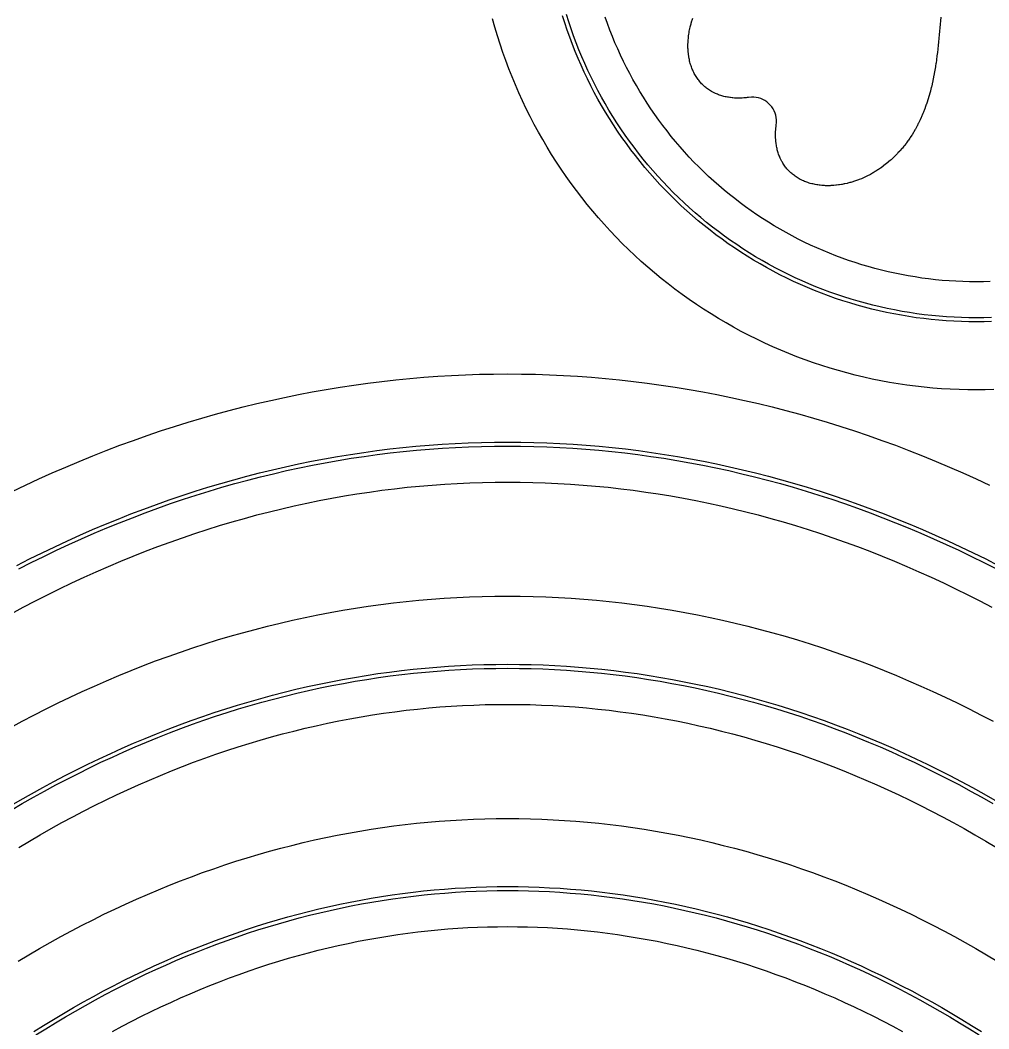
# Model space of a CAD drawing. Header units: metres. Extents: x 10 to 1210, y 10 to 2778.
# Drawn here: x 288.4 to 530.1, y 2258.5 to 2510.3 of the extents above; entities that cross this region are included whole.
import ezdxf

# ---------------------------------------------------------------- set-up
doc = ezdxf.new("R2010")
doc.units = ezdxf.units.M
for name, color, linetype in [('ACIKLIK', 5, 'Continuous'), ('CAM_SABLON', 4, 'Continuous'), ('DIS_KENAR_V91_Z3', 1, 'Continuous'), ('LAMBA_T4_Z4', 3, 'Continuous')]:
    doc.layers.add(name, color=color, linetype=linetype)

msp = doc.modelspace()

# ---------------------------------------------------------------- linework, layer by layer
at = {"layer": 'ACIKLIK'}
for points in [[(530.42, 2445.06), (528.71, 2445.02), (527, 2445), (525.29, 2445.02), (523.58, 2445.06), (521.87, 2445.14), (520.16, 2445.24), (518.46, 2445.37), (516.76, 2445.54), (515.06, 2445.73), (513.36, 2445.95), (511.67, 2446.21), (509.98, 2446.49), (508.3, 2446.8), (506.62, 2447.14), (504.96, 2447.51), (503.29, 2447.91), (501.64, 2448.34), (499.99, 2448.8), (498.35, 2449.28), (496.72, 2449.8), (495.09, 2450.34), (493.48, 2450.91), (491.88, 2451.51), (490.29, 2452.14), (488.71, 2452.79), (487.14, 2453.47), (485.58, 2454.18), (484.04, 2454.92), (482.51, 2455.68), (480.99, 2456.47), (479.49, 2457.29), (478, 2458.13), (476.53, 2459), (475.07, 2459.89), (473.63, 2460.81), (472.2, 2461.76), (470.79, 2462.72), (469.4, 2463.72), (468.02, 2464.73), (466.67, 2465.78), (465.33, 2466.84), (464.01, 2467.93), (462.71, 2469.04), (461.43, 2470.17), (460.16, 2471.33), (458.92, 2472.51), (457.7, 2473.7), (456.51, 2474.92), (455.33, 2476.16), (454.17, 2477.43), (453.04, 2478.71), (451.93, 2480.01), (450.84, 2481.33), (449.78, 2482.67), (448.73, 2484.02), (447.72, 2485.4), (446.72, 2486.79), (445.76, 2488.2), (444.81, 2489.63), (443.89, 2491.07), (443, 2492.53), (442.13, 2494), (441.29, 2495.49), (440.47, 2496.99), (439.68, 2498.51), (438.92, 2500.04), (438.18, 2501.58), (437.47, 2503.14), (436.79, 2504.71), (436.14, 2506.29), (435.51, 2507.88), (434.91, 2509.48), (434.34, 2511.09)], [(286.13, 2362.12), (289.14, 2363.74), (292.16, 2365.32), (295.19, 2366.86), (298.22, 2368.36), (301.26, 2369.82), (304.31, 2371.24), (307.36, 2372.62), (310.41, 2373.95), (313.47, 2375.25), (316.54, 2376.5), (319.61, 2377.72), (322.69, 2378.89), (325.77, 2380.02), (328.85, 2381.11), (331.94, 2382.16), (335.04, 2383.16), (338.13, 2384.13), (341.23, 2385.06), (344.34, 2385.94), (347.44, 2386.78), (350.55, 2387.58), (353.67, 2388.34), (356.78, 2389.06), (359.9, 2389.74), (363.02, 2390.38), (366.14, 2390.97), (369.27, 2391.53), (372.39, 2392.04), (375.52, 2392.51), (378.65, 2392.95), (381.78, 2393.34), (384.91, 2393.69), (388.05, 2393.99), (391.18, 2394.26), (394.32, 2394.49), (397.45, 2394.67), (400.59, 2394.81), (403.73, 2394.92), (406.86, 2394.98), (410, 2395), (413.14, 2394.98), (416.27, 2394.92), (419.41, 2394.81), (422.55, 2394.67), (425.68, 2394.49), (428.82, 2394.26), (431.95, 2393.99), (435.09, 2393.69), (438.22, 2393.34), (441.35, 2392.95), (444.48, 2392.51), (447.61, 2392.04), (450.73, 2391.53), (453.86, 2390.97), (456.98, 2390.38), (460.1, 2389.74), (463.22, 2389.06), (466.33, 2388.34), (469.45, 2387.58), (472.56, 2386.78), (475.66, 2385.94), (478.77, 2385.06), (481.87, 2384.13), (484.96, 2383.16), (488.06, 2382.16), (491.15, 2381.11), (494.23, 2380.02), (497.31, 2378.89), (500.39, 2377.72), (503.46, 2376.5), (506.53, 2375.25), (509.59, 2373.95), (512.64, 2372.62), (515.69, 2371.24), (518.74, 2369.82), (521.78, 2368.36), (524.81, 2366.86), (527.84, 2365.32), (530.86, 2363.74)], [(288.01, 2303.76), (290.7, 2305.37), (293.39, 2306.94), (296.08, 2308.47), (298.78, 2309.96), (301.49, 2311.42), (304.21, 2312.84), (306.93, 2314.23), (309.66, 2315.58), (312.39, 2316.89), (315.12, 2318.16), (317.87, 2319.4), (320.61, 2320.6), (323.36, 2321.77), (326.12, 2322.89), (328.88, 2323.98), (331.64, 2325.04), (334.41, 2326.05), (337.18, 2327.03), (339.95, 2327.97), (342.73, 2328.88), (345.51, 2329.74), (348.29, 2330.57), (351.08, 2331.37), (353.87, 2332.12), (356.66, 2332.84), (359.46, 2333.53), (362.25, 2334.17), (365.05, 2334.78), (367.85, 2335.35), (370.65, 2335.89), (373.46, 2336.38), (376.26, 2336.85), (379.07, 2337.27), (381.88, 2337.66), (384.68, 2338.01), (387.49, 2338.32), (390.31, 2338.6), (393.12, 2338.84), (395.93, 2339.04), (398.74, 2339.2), (401.56, 2339.33), (404.37, 2339.43), (407.19, 2339.48), (410, 2339.5), (412.81, 2339.48), (415.63, 2339.43), (418.44, 2339.33), (421.26, 2339.2), (424.07, 2339.04), (426.88, 2338.84), (429.69, 2338.6), (432.51, 2338.32), (435.32, 2338.01), (438.12, 2337.66), (440.93, 2337.27), (443.74, 2336.85), (446.54, 2336.38), (449.35, 2335.89), (452.15, 2335.35), (454.95, 2334.78), (457.75, 2334.17), (460.54, 2333.53), (463.34, 2332.84), (466.13, 2332.12), (468.92, 2331.37), (471.71, 2330.57), (474.49, 2329.74), (477.27, 2328.88), (480.05, 2327.97), (482.82, 2327.03), (485.59, 2326.05), (488.36, 2325.04), (491.12, 2323.98), (493.88, 2322.89), (496.64, 2321.77), (499.39, 2320.6), (502.13, 2319.4), (504.88, 2318.16), (507.61, 2316.89), (510.34, 2315.58), (513.07, 2314.23), (515.79, 2312.84), (518.51, 2311.42), (521.22, 2309.96), (523.92, 2308.47), (526.61, 2306.94), (529.3, 2305.37), (531.99, 2303.76)], [(311.44, 2257.81), (313.84, 2259.11), (316.26, 2260.37), (318.67, 2261.6), (321.09, 2262.79), (323.51, 2263.96), (325.94, 2265.09), (328.37, 2266.19), (330.81, 2267.25), (333.25, 2268.29), (335.69, 2269.28), (338.14, 2270.25), (340.59, 2271.18), (343.04, 2272.08), (345.5, 2272.95), (347.96, 2273.79), (350.42, 2274.59), (352.89, 2275.36), (355.35, 2276.09), (357.82, 2276.8), (360.29, 2277.47), (362.77, 2278.1), (365.24, 2278.71), (367.72, 2279.28), (370.2, 2279.82), (372.68, 2280.33), (375.16, 2280.8), (377.64, 2281.24), (380.13, 2281.65), (382.61, 2282.02), (385.1, 2282.37), (387.59, 2282.68), (390.08, 2282.95), (392.56, 2283.2), (395.05, 2283.41), (397.54, 2283.59), (400.04, 2283.74), (402.53, 2283.85), (405.02, 2283.93), (407.51, 2283.98), (410, 2284), (412.49, 2283.98), (414.98, 2283.93), (417.47, 2283.85), (419.96, 2283.74), (422.46, 2283.59), (424.95, 2283.41), (427.44, 2283.2), (429.92, 2282.95), (432.41, 2282.68), (434.9, 2282.37), (437.39, 2282.02), (439.87, 2281.65), (442.36, 2281.24), (444.84, 2280.8), (447.32, 2280.33), (449.8, 2279.82), (452.28, 2279.28), (454.76, 2278.71), (457.23, 2278.1), (459.71, 2277.47), (462.18, 2276.8), (464.65, 2276.09), (467.11, 2275.36), (469.58, 2274.59), (472.04, 2273.79), (474.5, 2272.95), (476.96, 2272.08), (479.41, 2271.18), (481.86, 2270.25), (484.31, 2269.28), (486.75, 2268.29), (489.19, 2267.25), (491.63, 2266.19), (494.06, 2265.09), (496.49, 2263.96), (498.91, 2262.79), (501.33, 2261.6), (503.74, 2260.37), (506.16, 2259.11), (508.56, 2257.81)]]:
    msp.add_lwpolyline(points, dxfattribs=at)
at = {"layer": 'CAM_SABLON'}
for points in [[(530.73, 2436.07), (528.87, 2436.02), (527, 2436), (525.13, 2436.02), (523.27, 2436.07), (521.4, 2436.15), (519.54, 2436.26), (517.67, 2436.41), (515.82, 2436.59), (513.96, 2436.8), (512.11, 2437.04), (510.26, 2437.32), (508.42, 2437.63), (506.58, 2437.97), (504.75, 2438.34), (502.93, 2438.74), (501.11, 2439.18), (499.31, 2439.65), (497.51, 2440.15), (495.72, 2440.68), (493.94, 2441.24), (492.16, 2441.83), (490.4, 2442.45), (488.65, 2443.11), (486.92, 2443.79), (485.19, 2444.51), (483.48, 2445.25), (481.78, 2446.03), (480.09, 2446.83), (478.42, 2447.66), (476.77, 2448.53), (475.13, 2449.42), (473.5, 2450.34), (471.89, 2451.28), (470.3, 2452.26), (468.72, 2453.26), (467.17, 2454.29), (465.63, 2455.35), (464.11, 2456.44), (462.61, 2457.55), (461.12, 2458.68), (459.66, 2459.85), (458.22, 2461.03), (456.8, 2462.25), (455.4, 2463.48), (454.03, 2464.75), (452.67, 2466.03), (451.34, 2467.34), (450.03, 2468.67), (448.75, 2470.03), (447.48, 2471.4), (446.25, 2472.8), (445.03, 2474.22), (443.85, 2475.66), (442.68, 2477.12), (441.55, 2478.61), (440.44, 2480.11), (439.35, 2481.63), (438.29, 2483.17), (437.26, 2484.72), (436.26, 2486.3), (435.28, 2487.89), (434.34, 2489.5), (433.42, 2491.13), (432.53, 2492.77), (431.66, 2494.42), (430.83, 2496.09), (430.03, 2497.78), (429.25, 2499.48), (428.51, 2501.19), (427.79, 2502.92), (427.11, 2504.65), (426.45, 2506.4), (425.83, 2508.16), (425.24, 2509.94), (424.68, 2511.72)], [(288.03, 2373.32), (291.15, 2374.91), (294.28, 2376.45), (297.41, 2377.96), (300.55, 2379.42), (303.7, 2380.84), (306.86, 2382.22), (310.02, 2383.56), (313.19, 2384.85), (316.36, 2386.11), (319.54, 2387.32), (322.72, 2388.49), (325.91, 2389.61), (329.1, 2390.7), (332.3, 2391.74), (335.51, 2392.74), (338.71, 2393.7), (341.93, 2394.61), (345.14, 2395.48), (348.36, 2396.31), (351.59, 2397.1), (354.81, 2397.85), (358.04, 2398.55), (361.28, 2399.21), (364.51, 2399.83), (367.75, 2400.4), (370.99, 2400.93), (374.23, 2401.42), (377.48, 2401.87), (380.73, 2402.27), (383.98, 2402.64), (387.23, 2402.96), (390.48, 2403.23), (393.73, 2403.47), (396.98, 2403.66), (400.24, 2403.81), (403.49, 2403.91), (406.74, 2403.98), (410, 2404), (413.26, 2403.98), (416.51, 2403.91), (419.76, 2403.81), (423.02, 2403.66), (426.27, 2403.47), (429.52, 2403.23), (432.77, 2402.96), (436.02, 2402.64), (439.27, 2402.27), (442.52, 2401.87), (445.77, 2401.42), (449.01, 2400.93), (452.25, 2400.4), (455.49, 2399.83), (458.72, 2399.21), (461.96, 2398.55), (465.19, 2397.85), (468.41, 2397.1), (471.64, 2396.31), (474.86, 2395.48), (478.07, 2394.61), (481.29, 2393.7), (484.49, 2392.74), (487.7, 2391.74), (490.9, 2390.7), (494.09, 2389.61), (497.28, 2388.49), (500.46, 2387.32), (503.64, 2386.11), (506.81, 2384.85), (509.98, 2383.56), (513.14, 2382.22), (516.3, 2380.84), (519.45, 2379.42), (522.59, 2377.96), (525.72, 2376.45), (528.85, 2374.91), (531.97, 2373.32)], [(286.12, 2313.11), (288.89, 2314.73), (291.68, 2316.32), (294.47, 2317.86), (297.27, 2319.37), (300.08, 2320.84), (302.89, 2322.27), (305.71, 2323.67), (308.54, 2325.03), (311.37, 2326.35), (314.21, 2327.63), (317.06, 2328.87), (319.91, 2330.08), (322.76, 2331.24), (325.62, 2332.37), (328.49, 2333.47), (331.36, 2334.52), (334.23, 2335.53), (337.11, 2336.51), (340, 2337.45), (342.88, 2338.35), (345.77, 2339.21), (348.67, 2340.04), (351.57, 2340.83), (354.47, 2341.57), (357.37, 2342.28), (360.28, 2342.95), (363.19, 2343.59), (366.11, 2344.18), (369.02, 2344.74), (371.94, 2345.26), (374.86, 2345.74), (377.78, 2346.18), (380.7, 2346.58), (383.63, 2346.94), (386.56, 2347.27), (389.48, 2347.56), (392.41, 2347.81), (395.34, 2348.02), (398.27, 2348.19), (401.2, 2348.33), (404.14, 2348.42), (407.07, 2348.48), (410, 2348.5), (412.93, 2348.48), (415.86, 2348.42), (418.8, 2348.33), (421.73, 2348.19), (424.66, 2348.02), (427.59, 2347.81), (430.52, 2347.56), (433.44, 2347.27), (436.37, 2346.94), (439.3, 2346.58), (442.22, 2346.18), (445.14, 2345.74), (448.06, 2345.26), (450.98, 2344.74), (453.89, 2344.18), (456.81, 2343.59), (459.72, 2342.95), (462.63, 2342.28), (465.53, 2341.57), (468.43, 2340.83), (471.33, 2340.04), (474.23, 2339.21), (477.12, 2338.35), (480, 2337.45), (482.89, 2336.51), (485.77, 2335.53), (488.64, 2334.52), (491.51, 2333.47), (494.38, 2332.37), (497.24, 2331.24), (500.09, 2330.08), (502.94, 2328.87), (505.79, 2327.63), (508.63, 2326.35), (511.46, 2325.03), (514.29, 2323.67), (517.11, 2322.27), (519.92, 2320.84), (522.73, 2319.37), (525.53, 2317.86), (528.32, 2316.32), (531.11, 2314.73)], [(292.29, 2256.94), (294.74, 2258.49), (297.21, 2260), (299.68, 2261.48), (302.15, 2262.92), (304.64, 2264.33), (307.13, 2265.71), (309.62, 2267.05), (312.13, 2268.36), (314.63, 2269.64), (317.15, 2270.89), (319.67, 2272.09), (322.19, 2273.27), (324.72, 2274.41), (327.25, 2275.52), (329.79, 2276.59), (332.34, 2277.64), (334.89, 2278.64), (337.44, 2279.61), (340, 2280.55), (342.56, 2281.46), (345.12, 2282.33), (347.69, 2283.16), (350.26, 2283.97), (352.83, 2284.73), (355.41, 2285.47), (357.99, 2286.17), (360.58, 2286.83), (363.16, 2287.47), (365.75, 2288.06), (368.34, 2288.63), (370.94, 2289.16), (373.53, 2289.65), (376.13, 2290.11), (378.73, 2290.54), (381.33, 2290.93), (383.93, 2291.29), (386.53, 2291.62), (389.14, 2291.91), (391.74, 2292.16), (394.35, 2292.38), (396.96, 2292.57), (399.56, 2292.73), (402.17, 2292.85), (404.78, 2292.93), (407.39, 2292.98), (410, 2293), (412.61, 2292.98), (415.22, 2292.93), (417.83, 2292.85), (420.44, 2292.73), (423.04, 2292.57), (425.65, 2292.38), (428.26, 2292.16), (430.86, 2291.91), (433.47, 2291.62), (436.07, 2291.29), (438.67, 2290.93), (441.27, 2290.54), (443.87, 2290.11), (446.47, 2289.65), (449.06, 2289.16), (451.66, 2288.63), (454.25, 2288.06), (456.84, 2287.47), (459.42, 2286.83), (462.01, 2286.17), (464.59, 2285.47), (467.17, 2284.73), (469.74, 2283.97), (472.31, 2283.16), (474.88, 2282.33), (477.44, 2281.46), (480, 2280.55), (482.56, 2279.61), (485.11, 2278.64), (487.66, 2277.64), (490.21, 2276.59), (492.75, 2275.52), (495.28, 2274.41), (497.81, 2273.27), (500.33, 2272.09), (502.85, 2270.89), (505.37, 2269.64), (507.87, 2268.36), (510.38, 2267.05), (512.87, 2265.71), (515.36, 2264.33), (517.85, 2262.92), (520.32, 2261.48), (522.79, 2260), (525.26, 2258.49), (527.71, 2256.94)]]:
    msp.add_lwpolyline(points, dxfattribs=at)
at = {"layer": 'DIS_KENAR_V91_Z3'}
for points in [[(518.09, 2511.06), (518.02, 2510.19), (517.95, 2509.32), (517.95, 2509.32), (517.87, 2508.45), (517.87, 2508.44), (517.8, 2507.58), (517.79, 2507.56), (517.72, 2506.7), (517.71, 2506.68), (517.63, 2505.82), (517.63, 2505.79), (517.55, 2504.94), (517.54, 2504.9), (517.45, 2504.05), (517.45, 2504.02), (517.36, 2503.17), (517.35, 2503.13), (517.25, 2502.29), (517.25, 2502.24), (517.14, 2501.4), (517.14, 2501.35), (517.02, 2500.52), (517.02, 2500.47), (516.9, 2499.64), (516.89, 2499.58), (516.76, 2498.77), (516.75, 2498.7), (516.62, 2497.89), (516.61, 2497.82), (516.47, 2497.02), (516.45, 2496.95), (516.3, 2496.15), (516.29, 2496.07), (516.13, 2495.29), (516.11, 2495.21), (515.94, 2494.43), (515.92, 2494.34), (515.74, 2493.58), (515.72, 2493.49), (515.53, 2492.73), (515.5, 2492.64), (515.3, 2491.89), (515.27, 2491.79), (515.06, 2491.06), (515.03, 2490.95), (514.8, 2490.23), (514.77, 2490.12), (514.52, 2489.37), (514.48, 2489.25), (514.23, 2488.55), (514.19, 2488.44), (513.93, 2487.75), (513.88, 2487.63), (513.61, 2486.96), (513.56, 2486.84), (513.28, 2486.18), (513.22, 2486.05), (512.93, 2485.41), (512.87, 2485.28), (512.56, 2484.65), (512.49, 2484.52), (512.17, 2483.9), (512.1, 2483.77), (511.77, 2483.16), (511.7, 2483.03), (511.36, 2482.44), (511.28, 2482.31), (510.92, 2481.73), (510.84, 2481.6), (510.47, 2481.03), (510.38, 2480.9), (510, 2480.35), (509.91, 2480.22), (509.52, 2479.69), (509.42, 2479.55), (509.01, 2479.03), (508.91, 2478.9), (508.5, 2478.4), (508.39, 2478.27), (507.96, 2477.78), (507.85, 2477.65), (507.41, 2477.18), (507.3, 2477.06), (506.85, 2476.6), (506.73, 2476.47), (506.27, 2476.03), (506.15, 2475.91), (505.68, 2475.48), (505.55, 2475.37), (505.07, 2474.96), (504.94, 2474.84), (504.46, 2474.45), (504.32, 2474.34), (503.82, 2473.96), (503.68, 2473.86), (503.18, 2473.49), (503.04, 2473.39), (502.53, 2473.05), (502.38, 2472.95), (501.87, 2472.62), (501.71, 2472.53), (501.2, 2472.22), (501.04, 2472.13), (500.52, 2471.84), (500.36, 2471.75), (499.83, 2471.48), (499.66, 2471.4), (499.13, 2471.15), (498.97, 2471.07), (498.44, 2470.83), (498.27, 2470.76), (497.73, 2470.55), (497.56, 2470.48), (497.03, 2470.28), (496.85, 2470.22), (496.32, 2470.04), (496.13, 2469.98), (495.61, 2469.83), (495.42, 2469.77), (494.9, 2469.64), (494.71, 2469.59), (494.19, 2469.47), (493.99, 2469.43), (493.48, 2469.33), (493.28, 2469.29), (492.78, 2469.21), (492.57, 2469.18), (492.08, 2469.12), (491.87, 2469.1), (491.38, 2469.06), (491.17, 2469.04), (490.69, 2469.02), (490.47, 2469.01), (490.01, 2469), (489.79, 2469), (489.34, 2469.01), (489.11, 2469.02), (488.68, 2469.05), (488.44, 2469.07), (488.02, 2469.11), (487.78, 2469.14), (487.38, 2469.19), (487.14, 2469.23), (486.75, 2469.3), (486.51, 2469.35), (486.14, 2469.43), (485.89, 2469.5), (485.54, 2469.59), (485.28, 2469.67), (484.95, 2469.77), (484.69, 2469.86), (484.38, 2469.98), (484.12, 2470.08), (483.83, 2470.21), (483.57, 2470.33), (483.29, 2470.46), (483.03, 2470.59), (482.77, 2470.73), (482.52, 2470.88), (482.27, 2471.03), (482.02, 2471.19), (481.79, 2471.35), (481.55, 2471.52), (481.33, 2471.68), (481.09, 2471.87), (480.89, 2472.04), (480.66, 2472.25), (480.47, 2472.42), (480.25, 2472.64), (480.08, 2472.82), (479.87, 2473.05), (479.7, 2473.24), (479.5, 2473.48), (479.35, 2473.67), (479.16, 2473.92), (479.02, 2474.13), (478.85, 2474.38), (478.71, 2474.6), (478.56, 2474.85), (478.43, 2475.08), (478.29, 2475.34), (478.17, 2475.58), (478.04, 2475.85), (477.93, 2476.1), (477.82, 2476.36), (477.72, 2476.63), (477.63, 2476.89), (477.53, 2477.17), (477.45, 2477.42), (477.37, 2477.72), (477.3, 2477.97), (477.23, 2478.28), (477.17, 2478.52), (477.11, 2478.84), (477.07, 2479.09), (477.02, 2479.42), (476.99, 2479.66), (476.95, 2480), (476.92, 2480.23), (476.9, 2480.59), (476.89, 2480.81), (476.87, 2481.18), (476.87, 2481.39), (476.86, 2481.78), (476.87, 2481.98), (476.88, 2482.37), (476.89, 2482.57), (476.91, 2482.97), (476.93, 2483.15), (476.97, 2483.56), (476.99, 2483.74), (477.03, 2484.06), (477.1, 2484.87), (477.1, 2485.45), (477.04, 2486.03), (476.92, 2486.6), (476.75, 2487.15), (476.52, 2487.69), (476.25, 2488.21), (475.92, 2488.69), (475.55, 2489.14), (475.14, 2489.55), (474.69, 2489.92), (474.21, 2490.25), (473.69, 2490.52), (473.15, 2490.75), (472.6, 2490.92), (472.03, 2491.04), (471.45, 2491.1), (470.86, 2491.1), (470.11, 2491.03), (470.11, 2491.03), (469.74, 2490.99), (469.56, 2490.97), (469.15, 2490.93), (468.97, 2490.91), (468.57, 2490.89), (468.37, 2490.88), (467.98, 2490.87), (467.78, 2490.86), (467.39, 2490.87), (467.18, 2490.87), (466.81, 2490.89), (466.59, 2490.9), (466.23, 2490.92), (466, 2490.95), (465.66, 2490.99), (465.42, 2491.02), (465.09, 2491.07), (464.84, 2491.11), (464.52, 2491.17), (464.28, 2491.23), (463.97, 2491.3), (463.72, 2491.37), (463.42, 2491.45), (463.17, 2491.53), (462.89, 2491.63), (462.63, 2491.72), (462.36, 2491.82), (462.1, 2491.93), (461.85, 2492.04), (461.58, 2492.17), (461.34, 2492.29), (461.08, 2492.43), (460.85, 2492.56), (460.6, 2492.71), (460.38, 2492.85), (460.13, 2493.02), (459.92, 2493.16), (459.67, 2493.35), (459.48, 2493.5), (459.24, 2493.7), (459.05, 2493.87), (458.82, 2494.08), (458.64, 2494.25), (458.42, 2494.47), (458.25, 2494.66), (458.04, 2494.89), (457.87, 2495.09), (457.68, 2495.33), (457.52, 2495.55), (457.35, 2495.79), (457.19, 2496.02), (457.03, 2496.27), (456.88, 2496.52), (456.73, 2496.77), (456.59, 2497.03), (456.46, 2497.29), (456.33, 2497.57), (456.21, 2497.83), (456.08, 2498.12), (455.98, 2498.38), (455.86, 2498.69), (455.77, 2498.95), (455.67, 2499.28), (455.59, 2499.54), (455.5, 2499.89), (455.43, 2500.14), (455.35, 2500.51), (455.3, 2500.75), (455.23, 2501.14), (455.19, 2501.38), (455.14, 2501.78), (455.11, 2502.02), (455.07, 2502.44), (455.05, 2502.68), (455.02, 2503.11), (455.01, 2503.34), (455, 2503.79), (455, 2504.01), (455.01, 2504.47), (455.02, 2504.69), (455.04, 2505.17), (455.06, 2505.38), (455.1, 2505.87), (455.12, 2506.08), (455.18, 2506.57), (455.21, 2506.78), (455.29, 2507.28), (455.33, 2507.48), (455.43, 2507.99), (455.47, 2508.19), (455.59, 2508.71), (455.64, 2508.9), (455.77, 2509.42), (455.83, 2509.61), (455.98, 2510.13), (456.04, 2510.32), (456.22, 2510.85)], [(531.36, 2418.08), (529.18, 2418.02), (527, 2418), (524.82, 2418.02), (522.64, 2418.08), (520.46, 2418.17), (518.28, 2418.3), (516.11, 2418.48), (513.93, 2418.68), (511.77, 2418.93), (509.6, 2419.22), (507.45, 2419.54), (505.29, 2419.9), (503.15, 2420.3), (501.01, 2420.73), (498.88, 2421.2), (496.76, 2421.71), (494.65, 2422.26), (492.55, 2422.84), (490.45, 2423.46), (488.37, 2424.12), (486.3, 2424.81), (484.25, 2425.54), (482.2, 2426.3), (480.17, 2427.1), (478.16, 2427.94), (476.16, 2428.81), (474.17, 2429.71), (472.2, 2430.65), (470.25, 2431.62), (468.32, 2432.63), (466.4, 2433.67), (464.5, 2434.75), (462.62, 2435.85), (460.76, 2436.99), (458.92, 2438.17), (457.1, 2439.37), (455.3, 2440.61), (453.53, 2441.87), (451.77, 2443.17), (450.04, 2444.5), (448.33, 2445.86), (446.65, 2447.24), (444.99, 2448.66), (443.36, 2450.11), (441.75, 2451.58), (440.17, 2453.08), (438.61, 2454.61), (437.08, 2456.17), (435.58, 2457.75), (434.11, 2459.36), (432.66, 2460.99), (431.24, 2462.65), (429.86, 2464.33), (428.5, 2466.04), (427.17, 2467.77), (425.87, 2469.53), (424.61, 2471.3), (423.37, 2473.1), (422.17, 2474.92), (420.99, 2476.76), (419.85, 2478.62), (418.75, 2480.5), (417.67, 2482.4), (416.63, 2484.32), (415.62, 2486.25), (414.65, 2488.2), (413.71, 2490.17), (412.81, 2492.16), (411.94, 2494.16), (411.1, 2496.17), (410.3, 2498.2), (409.54, 2500.25), (408.81, 2502.3), (408.12, 2504.37), (407.46, 2506.45), (406.84, 2508.55), (406.26, 2510.65)], [(286.39, 2392.63), (289.72, 2394.23), (293.05, 2395.78), (296.39, 2397.29), (299.75, 2398.76), (303.1, 2400.18), (306.47, 2401.56), (309.85, 2402.89), (313.23, 2404.18), (316.62, 2405.42), (320.02, 2406.62), (323.42, 2407.78), (326.84, 2408.89), (330.25, 2409.95), (333.68, 2410.98), (337.11, 2411.95), (340.54, 2412.88), (343.98, 2413.77), (347.43, 2414.61), (350.88, 2415.41), (354.33, 2416.16), (357.79, 2416.87), (361.25, 2417.53), (364.72, 2418.14), (368.19, 2418.71), (371.66, 2419.24), (375.14, 2419.72), (378.62, 2420.15), (382.1, 2420.54), (385.58, 2420.88), (389.07, 2421.18), (392.55, 2421.43), (396.04, 2421.63), (399.53, 2421.79), (403.02, 2421.91), (406.51, 2421.98), (410, 2422), (413.49, 2421.98), (416.98, 2421.91), (420.47, 2421.79), (423.96, 2421.63), (427.45, 2421.43), (430.93, 2421.18), (434.42, 2420.88), (437.9, 2420.54), (441.38, 2420.15), (444.86, 2419.72), (448.34, 2419.24), (451.81, 2418.71), (455.28, 2418.14), (458.75, 2417.53), (462.21, 2416.87), (465.67, 2416.16), (469.12, 2415.41), (472.57, 2414.61), (476.02, 2413.77), (479.46, 2412.88), (482.89, 2411.95), (486.32, 2410.98), (489.75, 2409.95), (493.16, 2408.89), (496.58, 2407.78), (499.98, 2406.62), (503.38, 2405.42), (506.77, 2404.18), (510.15, 2402.89), (513.53, 2401.56), (516.9, 2400.18), (520.25, 2398.76), (523.61, 2397.29), (526.95, 2395.78), (530.28, 2394.23)], [(285.85, 2333.66), (288.83, 2335.27), (291.82, 2336.83), (294.82, 2338.36), (297.83, 2339.85), (300.84, 2341.3), (303.87, 2342.71), (306.9, 2344.08), (309.94, 2345.41), (312.99, 2346.7), (316.05, 2347.95), (319.11, 2349.16), (322.18, 2350.33), (325.26, 2351.46), (328.34, 2352.54), (331.43, 2353.59), (334.53, 2354.6), (337.63, 2355.57), (340.74, 2356.5), (343.85, 2357.38), (346.97, 2358.23), (350.09, 2359.03), (353.21, 2359.8), (356.35, 2360.52), (359.48, 2361.2), (362.62, 2361.84), (365.76, 2362.44), (368.91, 2363), (372.06, 2363.52), (375.21, 2363.99), (378.36, 2364.43), (381.52, 2364.82), (384.68, 2365.17), (387.84, 2365.48), (391, 2365.75), (394.17, 2365.98), (397.33, 2366.17), (400.5, 2366.31), (403.66, 2366.42), (406.83, 2366.48), (410, 2366.5), (413.17, 2366.48), (416.34, 2366.42), (419.5, 2366.31), (422.67, 2366.17), (425.83, 2365.98), (429, 2365.75), (432.16, 2365.48), (435.32, 2365.17), (438.48, 2364.82), (441.64, 2364.43), (444.79, 2363.99), (447.94, 2363.52), (451.09, 2363), (454.24, 2362.44), (457.38, 2361.84), (460.52, 2361.2), (463.65, 2360.52), (466.79, 2359.8), (469.91, 2359.03), (473.03, 2358.23), (476.15, 2357.38), (479.26, 2356.5), (482.37, 2355.57), (485.47, 2354.6), (488.57, 2353.59), (491.66, 2352.54), (494.74, 2351.46), (497.82, 2350.33), (500.89, 2349.16), (503.95, 2347.95), (507.01, 2346.7), (510.06, 2345.41), (513.1, 2344.08), (516.13, 2342.71), (519.16, 2341.3), (522.17, 2339.85), (525.18, 2338.36), (528.18, 2336.83), (531.17, 2335.27)], [(287.88, 2275.39), (290.52, 2276.97), (293.17, 2278.52), (295.83, 2280.03), (298.5, 2281.51), (301.18, 2282.95), (303.86, 2284.36), (306.56, 2285.73), (309.26, 2287.07), (311.97, 2288.37), (314.69, 2289.63), (317.41, 2290.86), (320.14, 2292.06), (322.88, 2293.21), (325.63, 2294.34), (328.38, 2295.42), (331.13, 2296.47), (333.9, 2297.49), (336.67, 2298.47), (339.44, 2299.41), (342.22, 2300.31), (345.01, 2301.18), (347.8, 2302.02), (350.59, 2302.81), (353.39, 2303.57), (356.19, 2304.29), (359, 2304.98), (361.81, 2305.63), (364.63, 2306.24), (367.45, 2306.82), (370.27, 2307.35), (373.1, 2307.86), (375.92, 2308.32), (378.75, 2308.75), (381.59, 2309.14), (384.42, 2309.49), (387.26, 2309.81), (390.1, 2310.09), (392.94, 2310.33), (395.78, 2310.53), (398.62, 2310.7), (401.47, 2310.83), (404.31, 2310.92), (407.16, 2310.98), (410, 2311), (412.84, 2310.98), (415.69, 2310.92), (418.53, 2310.83), (421.38, 2310.7), (424.22, 2310.53), (427.06, 2310.33), (429.9, 2310.09), (432.74, 2309.81), (435.58, 2309.49), (438.41, 2309.14), (441.25, 2308.75), (444.08, 2308.32), (446.9, 2307.86), (449.73, 2307.35), (452.55, 2306.82), (455.37, 2306.24), (458.19, 2305.63), (461, 2304.98), (463.81, 2304.29), (466.61, 2303.57), (469.41, 2302.81), (472.2, 2302.02), (474.99, 2301.18), (477.78, 2300.31), (480.56, 2299.41), (483.33, 2298.47), (486.1, 2297.49), (488.87, 2296.47), (491.62, 2295.42), (494.37, 2294.34), (497.12, 2293.21), (499.86, 2292.06), (502.59, 2290.86), (505.31, 2289.63), (508.03, 2288.37), (510.74, 2287.07), (513.44, 2285.73), (516.14, 2284.36), (518.82, 2282.95), (521.5, 2281.51), (524.17, 2280.03), (526.83, 2278.52), (529.48, 2276.97), (532.12, 2275.39)]]:
    msp.add_lwpolyline(points, dxfattribs=at)
at = {"layer": 'LAMBA_T4_Z4'}
for points in [[(530.77, 2435.07), (528.88, 2435.02), (527, 2435), (525.12, 2435.02), (523.23, 2435.07), (521.35, 2435.15), (519.47, 2435.26), (517.59, 2435.41), (515.71, 2435.59), (513.84, 2435.81), (511.97, 2436.05), (510.11, 2436.33), (508.25, 2436.64), (506.39, 2436.98), (504.55, 2437.36), (502.71, 2437.77), (500.87, 2438.21), (499.05, 2438.68), (497.23, 2439.18), (495.42, 2439.72), (493.63, 2440.29), (491.84, 2440.88), (490.06, 2441.51), (488.3, 2442.17), (486.54, 2442.86), (484.8, 2443.59), (483.07, 2444.34), (481.36, 2445.12), (479.66, 2445.93), (477.97, 2446.77), (476.3, 2447.64), (474.64, 2448.54), (473, 2449.47), (471.38, 2450.43), (469.77, 2451.41), (468.18, 2452.42), (466.61, 2453.46), (465.05, 2454.53), (463.52, 2455.63), (462, 2456.75), (460.51, 2457.9), (459.03, 2459.07), (457.58, 2460.27), (456.15, 2461.49), (454.73, 2462.74), (453.34, 2464.01), (451.98, 2465.31), (450.63, 2466.63), (449.31, 2467.98), (448.01, 2469.34), (446.74, 2470.73), (445.49, 2472.15), (444.27, 2473.58), (443.07, 2475.03), (441.9, 2476.51), (440.75, 2478), (439.63, 2479.52), (438.53, 2481.05), (437.46, 2482.61), (436.42, 2484.18), (435.41, 2485.77), (434.43, 2487.38), (433.47, 2489), (432.54, 2490.64), (431.64, 2492.3), (430.77, 2493.97), (429.93, 2495.66), (429.12, 2497.36), (428.34, 2499.07), (427.59, 2500.8), (426.86, 2502.54), (426.17, 2504.3), (425.51, 2506.06), (424.88, 2507.84), (424.29, 2509.63), (423.72, 2511.42)], [(287.57, 2374.21), (290.7, 2375.8), (293.84, 2377.35), (296.99, 2378.86), (300.14, 2380.33), (303.3, 2381.76), (306.46, 2383.14), (309.63, 2384.48), (312.81, 2385.78), (316, 2387.04), (319.19, 2388.25), (322.38, 2389.43), (325.58, 2390.56), (328.79, 2391.65), (332, 2392.69), (335.21, 2393.69), (338.43, 2394.66), (341.66, 2395.57), (344.89, 2396.45), (348.12, 2397.28), (351.36, 2398.07), (354.59, 2398.82), (357.84, 2399.53), (361.08, 2400.19), (364.33, 2400.81), (367.58, 2401.39), (370.84, 2401.92), (374.09, 2402.41), (377.35, 2402.86), (380.61, 2403.27), (383.87, 2403.63), (387.13, 2403.95), (390.4, 2404.23), (393.66, 2404.46), (396.93, 2404.66), (400.2, 2404.81), (403.46, 2404.91), (406.73, 2404.98), (410, 2405), (413.27, 2404.98), (416.54, 2404.91), (419.8, 2404.81), (423.07, 2404.66), (426.34, 2404.46), (429.6, 2404.23), (432.87, 2403.95), (436.13, 2403.63), (439.39, 2403.27), (442.65, 2402.86), (445.91, 2402.41), (449.16, 2401.92), (452.42, 2401.39), (455.67, 2400.81), (458.92, 2400.19), (462.16, 2399.53), (465.41, 2398.82), (468.64, 2398.07), (471.88, 2397.28), (475.11, 2396.45), (478.34, 2395.57), (481.57, 2394.66), (484.79, 2393.69), (488, 2392.69), (491.21, 2391.65), (494.42, 2390.56), (497.62, 2389.43), (500.81, 2388.25), (504, 2387.04), (507.19, 2385.78), (510.37, 2384.48), (513.54, 2383.14), (516.7, 2381.76), (519.86, 2380.33), (523.01, 2378.86), (526.16, 2377.35), (529.3, 2375.8), (532.43, 2374.21)], [(285.61, 2313.98), (288.4, 2315.6), (291.19, 2317.19), (293.99, 2318.74), (296.8, 2320.25), (299.62, 2321.73), (302.44, 2323.17), (305.27, 2324.57), (308.11, 2325.93), (310.96, 2327.25), (313.81, 2328.54), (316.66, 2329.79), (319.52, 2331), (322.39, 2332.17), (325.26, 2333.31), (328.14, 2334.4), (331.02, 2335.46), (333.91, 2336.48), (336.8, 2337.46), (339.69, 2338.4), (342.59, 2339.31), (345.49, 2340.17), (348.4, 2341), (351.31, 2341.79), (354.23, 2342.54), (357.14, 2343.26), (360.06, 2343.93), (362.99, 2344.57), (365.91, 2345.16), (368.84, 2345.72), (371.77, 2346.24), (374.7, 2346.72), (377.64, 2347.17), (380.57, 2347.57), (383.51, 2347.94), (386.45, 2348.27), (389.39, 2348.55), (392.33, 2348.81), (395.28, 2349.02), (398.22, 2349.19), (401.16, 2349.33), (404.11, 2349.42), (407.05, 2349.48), (410, 2349.5), (412.95, 2349.48), (415.89, 2349.42), (418.84, 2349.33), (421.78, 2349.19), (424.72, 2349.02), (427.67, 2348.81), (430.61, 2348.55), (433.55, 2348.27), (436.49, 2347.94), (439.43, 2347.57), (442.36, 2347.17), (445.3, 2346.72), (448.23, 2346.24), (451.16, 2345.72), (454.09, 2345.16), (457.01, 2344.57), (459.94, 2343.93), (462.86, 2343.26), (465.77, 2342.54), (468.69, 2341.79), (471.6, 2341), (474.51, 2340.17), (477.41, 2339.31), (480.31, 2338.4), (483.2, 2337.46), (486.09, 2336.48), (488.98, 2335.46), (491.86, 2334.4), (494.74, 2333.31), (497.61, 2332.17), (500.48, 2331), (503.34, 2329.79), (506.19, 2328.54), (509.04, 2327.25), (511.89, 2325.93), (514.73, 2324.57), (517.56, 2323.17), (520.38, 2321.73), (523.2, 2320.25), (526.01, 2318.74), (528.81, 2317.19), (531.6, 2315.6)], [(291.75, 2257.79), (294.22, 2259.34), (296.69, 2260.85), (299.17, 2262.34), (301.66, 2263.79), (304.15, 2265.2), (306.65, 2266.59), (309.15, 2267.94), (311.67, 2269.25), (314.18, 2270.54), (316.71, 2271.78), (319.24, 2273), (321.77, 2274.18), (324.31, 2275.33), (326.86, 2276.44), (329.41, 2277.52), (331.96, 2278.56), (334.52, 2279.57), (337.09, 2280.55), (339.66, 2281.49), (342.23, 2282.4), (344.81, 2283.28), (347.38, 2284.12), (349.97, 2284.92), (352.55, 2285.69), (355.14, 2286.43), (357.74, 2287.14), (360.33, 2287.8), (362.93, 2288.44), (365.53, 2289.04), (368.14, 2289.61), (370.74, 2290.14), (373.35, 2290.64), (375.96, 2291.1), (378.57, 2291.53), (381.18, 2291.92), (383.8, 2292.28), (386.42, 2292.61), (389.03, 2292.9), (391.65, 2293.16), (394.27, 2293.38), (396.89, 2293.57), (399.51, 2293.72), (402.13, 2293.84), (404.76, 2293.93), (407.38, 2293.98), (410, 2294), (412.62, 2293.98), (415.24, 2293.93), (417.87, 2293.84), (420.49, 2293.72), (423.11, 2293.57), (425.73, 2293.38), (428.35, 2293.16), (430.97, 2292.9), (433.58, 2292.61), (436.2, 2292.28), (438.82, 2291.92), (441.43, 2291.53), (444.04, 2291.1), (446.65, 2290.64), (449.26, 2290.14), (451.86, 2289.61), (454.47, 2289.04), (457.07, 2288.44), (459.67, 2287.8), (462.26, 2287.14), (464.86, 2286.43), (467.45, 2285.69), (470.03, 2284.92), (472.62, 2284.12), (475.19, 2283.28), (477.77, 2282.4), (480.34, 2281.49), (482.91, 2280.55), (485.48, 2279.57), (488.04, 2278.56), (490.59, 2277.52), (493.14, 2276.44), (495.69, 2275.33), (498.23, 2274.18), (500.76, 2273), (503.29, 2271.78), (505.82, 2270.54), (508.33, 2269.25), (510.85, 2267.94), (513.35, 2266.59), (515.85, 2265.2), (518.34, 2263.79), (520.83, 2262.34), (523.31, 2260.85), (525.78, 2259.34), (528.25, 2257.79)]]:
    msp.add_lwpolyline(points, dxfattribs=at)

doc.saveas('drawing.dxf')
